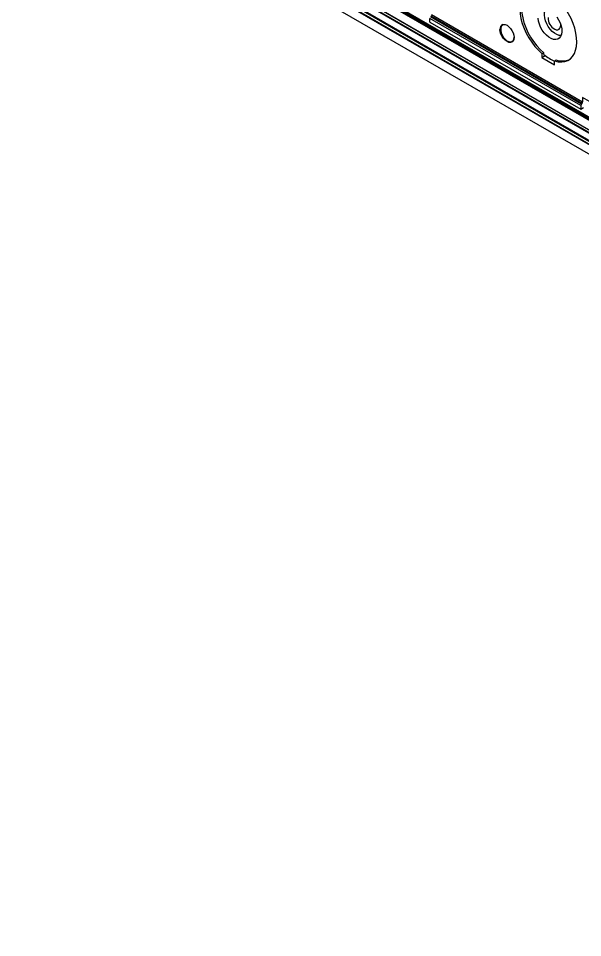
# Model space of a CAD drawing. Header units: inches. Extents: x 2.5 to 102.3, y 2 to 82.2.
# Drawn here: x 25.91 to 36.79, y 47.44 to 65.14 of the extents above; entities that cross this region are included whole.
import ezdxf

# ---------------------------------------------------------------- set-up
doc = ezdxf.new("R2010")
doc.units = ezdxf.units.IN
doc.header["$MEASUREMENT"] = 0

msp = doc.modelspace()

# ---------------------------------------------------------------- linework, layer by layer
for p, q in [((13.556, 76.671), (63.372, 47.913)), ((63.391, 47.924), (13.576, 76.682)), ((63.396, 47.925), (13.58, 76.683)), ((63.391, 47.937), (13.621, 76.668)), ((63.196, 47.752), (13.381, 76.51)), ((13.387, 76.521), (63.203, 47.763)), ((63.242, 47.786), (13.426, 76.543)), ((63.246, 47.786), (13.431, 76.544)), ((63.365, 47.902), (13.55, 76.66)), ((63.004, 47.64), (13.189, 76.397)), ((13.195, 76.41), (63.011, 47.652)), ((63.055, 47.677), (13.239, 76.435)), ((63.059, 47.678), (13.244, 76.436)), ((13.381, 76.374), (63.196, 47.616)), ((13.241, 76.193), (63.057, 47.435)), ((25.92, 69.583), (38.32, 62.425)), ((33.855, 65.173), (36.765, 63.493)), ((36.772, 63.5), (33.86, 65.181)), ((33.872, 65.214), (36.785, 63.532)), ((36.752, 63.461), (33.844, 65.14)), ((33.844, 65.07), (33.844, 65.14)), ((33.844, 65.07), (36.752, 63.391)), ((36.002, 64.461), (36.002, 64.389)), ((36.038, 64.442), (36.038, 64.477)), ((36.002, 64.389), (36.064, 64.424)), ((36.002, 64.389), (36.246, 64.247)), ((36.246, 64.247), (36.246, 64.32)), ((37.054, 63.461), (36.785, 63.616)), ((36.785, 63.616), (36.785, 63.532)), ((36.752, 63.461), (36.752, 63.391)), ((36.752, 63.391), (36.804, 63.422)), ((36.772, 63.5), (36.765, 63.493))]:
    msp.add_line(p, q)
at = {"flags": 128}
for points in [[(36.053, 65.678), (35.981, 65.703), (35.912, 65.716), (35.847, 65.716), (35.787, 65.704), (35.733, 65.679), (35.685, 65.643), (35.645, 65.596), (35.614, 65.538), (35.591, 65.471), (35.578, 65.396), (35.575, 65.314), (35.581, 65.226), (35.597, 65.135), (35.622, 65.042), (35.656, 64.948), (35.698, 64.855), (35.747, 64.764), (35.804, 64.679), (35.865, 64.598), (35.932, 64.526), (36.002, 64.461)], [(35.757, 65.692), (35.718, 65.661), (35.678, 65.614), (35.646, 65.556), (35.624, 65.489), (35.611, 65.413), (35.607, 65.331), (35.614, 65.243), (35.63, 65.152), (35.655, 65.058), (35.689, 64.964), (35.732, 64.87), (35.782, 64.78), (35.838, 64.694), (35.901, 64.614), (35.967, 64.541), (36.038, 64.477)], [(36.246, 64.32), (36.316, 64.304), (36.382, 64.3), (36.444, 64.309), (36.5, 64.33), (36.55, 64.363), (36.592, 64.407), (36.626, 64.462), (36.651, 64.527), (36.667, 64.6), (36.673, 64.68), (36.669, 64.766), (36.656, 64.856), (36.634, 64.949), (36.603, 65.043), (36.563, 65.136), (36.515, 65.227), (36.461, 65.315), (36.401, 65.397), (36.335, 65.472), (36.266, 65.539), (36.195, 65.596)], [(36.286, 65.168), (36.321, 65.113), (36.35, 65.055), (36.37, 64.995), (36.382, 64.937), (36.384, 64.882), (36.377, 64.833), (36.361, 64.793), (36.336, 64.762), (36.305, 64.741), (36.267, 64.733), (36.224, 64.736), (36.179, 64.752), (36.133, 64.778), (36.088, 64.815), (36.045, 64.861), (36.007, 64.913), (35.975, 64.97), (35.951, 65.029), (35.935, 65.089), (35.928, 65.145)], [(36.369, 64.809), (36.332, 64.812), (36.288, 64.827), (36.244, 64.852), (36.201, 64.888), (36.16, 64.931), (36.124, 64.982), (36.093, 65.036), (36.07, 65.093), (36.055, 65.15), (36.048, 65.204), (36.05, 65.254), (36.061, 65.297), (36.073, 65.321)], [(35.247, 65.013), (35.234, 65.005), (35.216, 64.981), (35.207, 64.947), (35.207, 64.906), (35.216, 64.862), (35.234, 64.817), (35.26, 64.774), (35.291, 64.737), (35.326, 64.709), (35.361, 64.692), (35.394, 64.686), (35.423, 64.693), (35.445, 64.712), (35.459, 64.741), (35.464, 64.778)], [(35.246, 65.021), (35.26, 65.024), (35.293, 65.021), (35.328, 65.006), (35.363, 64.98), (35.396, 64.946), (35.424, 64.905), (35.446, 64.86), (35.459, 64.814), (35.464, 64.771), (35.459, 64.733), (35.446, 64.703), (35.43, 64.687)], [(36.249, 64.932), (36.274, 64.922), (36.305, 64.92), (36.33, 64.929), (36.349, 64.949), (36.36, 64.979), (36.363, 65.016), (36.362, 65.02)], [(35.416, 64.679), (35.396, 64.675), (35.363, 64.678), (35.328, 64.693), (35.293, 64.718), (35.26, 64.753), (35.232, 64.794), (35.211, 64.839), (35.197, 64.884), (35.193, 64.928)], [(35.43, 64.687), (35.424, 64.683), (35.416, 64.679)]]:
    msp.add_lwpolyline(points, dxfattribs=at)
for centre, radius, start, end in [((36.355, 65.142), 0.236, 176.8841, 243.1106), ((35.279, 64.94), 0.0874, 112.6427, 188.4226), ((36.542, 65.041), 0.781, 230.0886, 247.7627), ((36.393, 64.656), 0.337, 249.3827, 293.857)]:
    msp.add_arc(centre, radius, start, end)
for centre, major_axis, ratio, start_param, end_param in [((36.414, 65.266), (4.957, 2.265), 0.10364, 4.581767, 4.58903), ((36.569, 65.176), (3.865, 2.904), 0.102882, 4.551952, 4.559215), ((36.78, 63.475), (0.0204, 0.0306), 0.616135, 1.384051, 2.396248), ((36.757, 63.518), (0.0204, 0.0306), 0.616135, 4.525644, 5.537841)]:
    msp.add_ellipse(centre, major_axis=major_axis, ratio=ratio, start_param=start_param, end_param=end_param)

doc.saveas('drawing.dxf')
